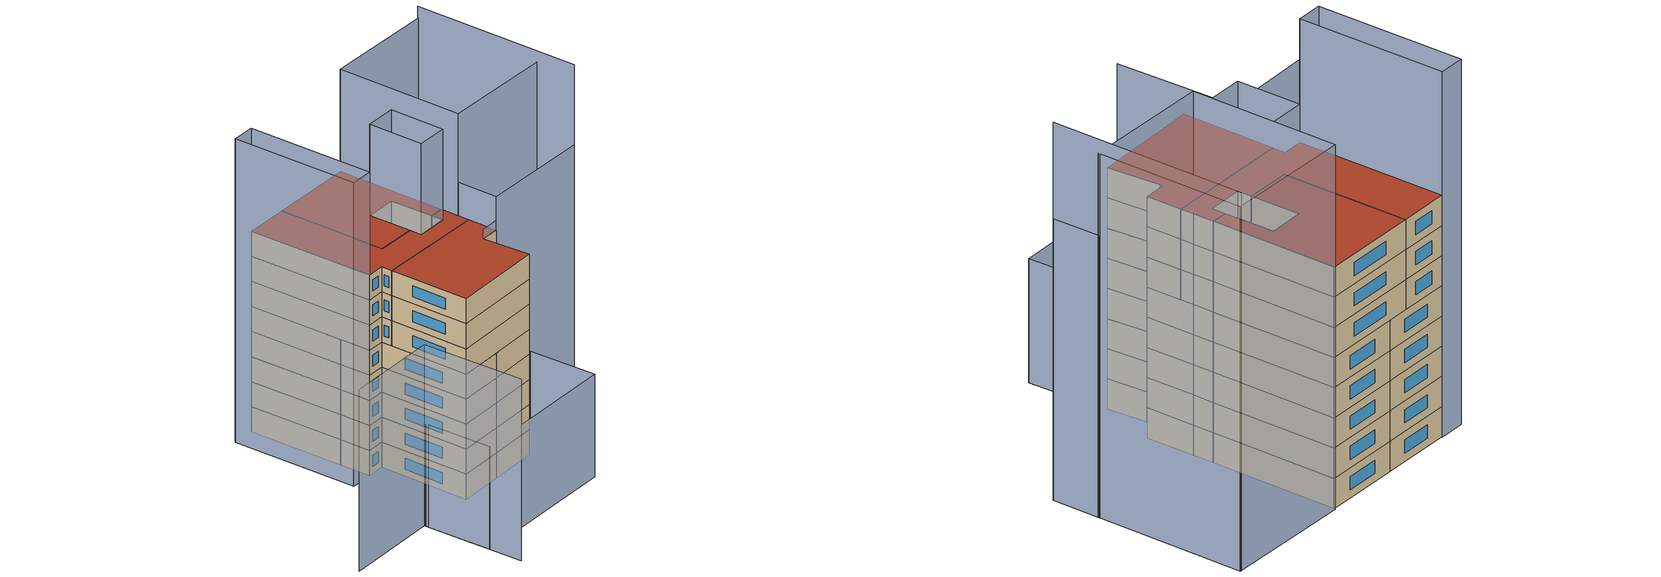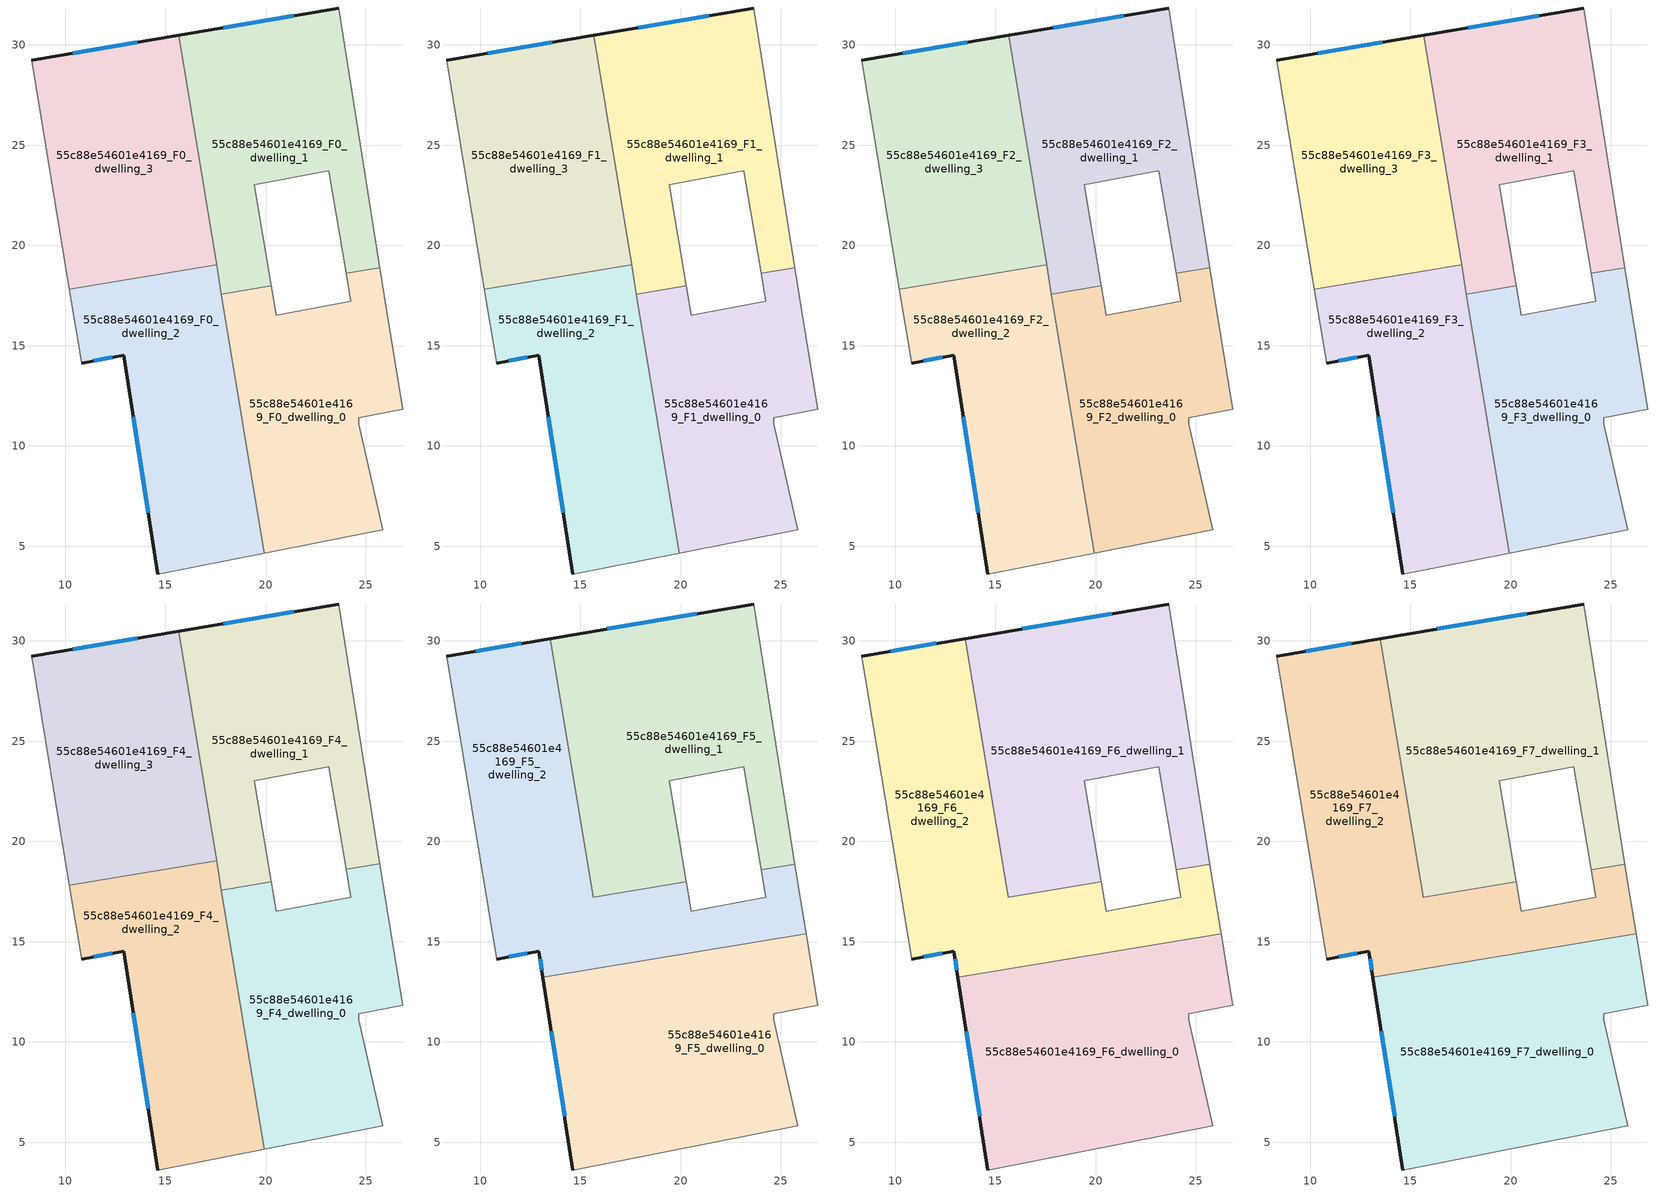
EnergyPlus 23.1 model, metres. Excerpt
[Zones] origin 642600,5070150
55c88e54601e4169_F0_dwelling_0
 floor ground (EU_floor_Construction): 25.7,18.88 26.04,16.72 26.84,11.82 24.64,11.42 24.64,11.12 25.84,5.82 19.93,4.66 17.79,17.57 20.29,17.99 20.54,16.53 24.24,17.22 24.01,18.6 z0
 wall adiabatic (EU_wall_Construction): 19.93,4.66 25.84,5.82 24.64,11.12 24.64,11.42 26.84,11.82 26.04,16.72 25.7,18.88 / 24.01,18.6 24.24,17.22 20.54,16.53 20.29,17.99 z0:3
 wall to 55c88e54601e4169_F0_dwelling_1 (EU_wall_Construction): 20.29,17.99 17.79,17.57 / 25.7,18.88 24.01,18.6 z0:3
 wall to 55c88e54601e4169_F0_dwelling_2 (EU_wall_Construction): 17.79,17.57 19.93,4.66 z0:3
55c88e54601e4169_F0_dwelling_1
 floor ground (EU_floor_Construction): 23.65,31.83 25.7,18.88 24.01,18.6 23.14,23.73 19.44,23.03 20.29,17.99 17.79,17.57 15.66,30.48 z0
 wall outside (EU_wall_Construction): 23.65,31.83 15.66,30.48 z0:3
 wall adiabatic (EU_wall_Construction): 25.7,18.88 23.65,31.83 / 20.29,17.99 19.44,23.03 23.14,23.73 24.01,18.6 z0:3
 wall to 55c88e54601e4169_F0_dwelling_3 (EU_wall_Construction): 15.66,30.48 17.55,19.04 z0:3
 wall to 55c88e54601e4169_F0_dwelling_2 (EU_wall_Construction): 17.55,19.04 17.79,17.57 z0:3
 window (EU_Window_Construction): 21.41,31.46 17.9,30.86 z0.84:2.16
55c88e54601e4169_F0_dwelling_2
 floor ground (EU_floor_Construction): 17.55,19.04 19.93,4.66 14.63,3.62 12.93,14.53 10.83,14.13 10.22,17.83 z0
 wall outside (EU_wall_Construction): 10.83,14.13 12.93,14.53 14.63,3.62 z0:3
 wall adiabatic (EU_wall_Construction): 10.22,17.83 10.83,14.13 / 14.63,3.62 19.93,4.66 z0:3
 wall to 55c88e54601e4169_F0_dwelling_3 (EU_wall_Construction): 17.55,19.04 10.22,17.83 z0:3
 window (EU_Window_Construction): 13.41,11.47 14.16,6.67 / 11.42,14.24 12.34,14.41 z0.84:2.16
55c88e54601e4169_F0_dwelling_3
 floor ground (EU_floor_Construction): 15.66,30.48 17.55,19.04 10.22,17.83 8.33,29.24 z0
 wall outside (EU_wall_Construction): 15.66,30.48 8.33,29.24 z0:3
 wall adiabatic (EU_wall_Construction): 8.33,29.24 10.22,17.83 z0:3
 window (EU_Window_Construction): 13.61,30.13 10.39,29.59 z0.84:2.16
55c88e54601e4169_F1_dwelling_0
 floor to 55c88e54601e4169_F0_dwelling_0 (EU_floor_Construction): 25.7,18.88 26.04,16.72 26.84,11.82 24.64,11.42 24.64,11.12 25.84,5.82 19.93,4.66 17.79,17.57 20.29,17.99 20.54,16.53 24.24,17.22 24.01,18.6 z3
 wall adiabatic (EU_wall_Construction): 19.93,4.66 25.84,5.82 24.64,11.12 24.64,11.42 26.84,11.82 26.04,16.72 25.7,18.88 / 24.01,18.6 24.24,17.22 20.54,16.53 20.29,17.99 z3:6
 wall to 55c88e54601e4169_F1_dwelling_1 (EU_wall_Construction): 20.29,17.99 17.79,17.57 / 25.7,18.88 24.01,18.6 z3:6
 wall to 55c88e54601e4169_F1_dwelling_2 (EU_wall_Construction): 17.79,17.57 19.93,4.66 z3:6
55c88e54601e4169_F1_dwelling_1
 floor to 55c88e54601e4169_F0_dwelling_1 (EU_floor_Construction): 23.65,31.83 25.7,18.88 24.01,18.6 23.14,23.73 19.44,23.03 20.29,17.99 17.79,17.57 15.66,30.48 z3
 wall outside (EU_wall_Construction): 23.65,31.83 15.66,30.48 z3:6
 wall adiabatic (EU_wall_Construction): 25.7,18.88 23.65,31.83 / 20.29,17.99 19.44,23.03 23.14,23.73 24.01,18.6 z3:6
 wall to 55c88e54601e4169_F1_dwelling_3 (EU_wall_Construction): 15.66,30.48 17.55,19.04 z3:6
 wall to 55c88e54601e4169_F1_dwelling_2 (EU_wall_Construction): 17.55,19.04 17.79,17.57 z3:6
 window (EU_Window_Construction): 21.41,31.46 17.9,30.86 z3.84:5.16
55c88e54601e4169_F1_dwelling_2
 floor to 55c88e54601e4169_F0_dwelling_2 (EU_floor_Construction): 17.55,19.04 19.93,4.66 14.63,3.62 12.93,14.53 10.83,14.13 10.22,17.83 z3
 wall outside (EU_wall_Construction): 10.83,14.13 12.93,14.53 14.63,3.62 z3:6
 wall adiabatic (EU_wall_Construction): 10.22,17.83 10.83,14.13 / 14.63,3.62 19.93,4.66 z3:6
 wall to 55c88e54601e4169_F1_dwelling_3 (EU_wall_Construction): 17.55,19.04 10.22,17.83 z3:6
 window (EU_Window_Construction): 13.41,11.47 14.16,6.67 / 11.42,14.24 12.34,14.41 z3.84:5.16
55c88e54601e4169_F1_dwelling_3
 floor to 55c88e54601e4169_F0_dwelling_3 (EU_floor_Construction): 15.66,30.48 17.55,19.04 10.22,17.83 8.33,29.24 z3
 wall outside (EU_wall_Construction): 15.66,30.48 8.33,29.24 z3:6
 wall adiabatic (EU_wall_Construction): 8.33,29.24 10.22,17.83 z3:6
 window (EU_Window_Construction): 13.61,30.13 10.39,29.59 z3.84:5.16
55c88e54601e4169_F2_dwelling_0
 floor to 55c88e54601e4169_F1_dwelling_0 (EU_floor_Construction): 25.7,18.88 26.04,16.72 26.84,11.82 24.64,11.42 24.64,11.12 25.84,5.82 19.93,4.66 17.79,17.57 20.29,17.99 20.54,16.53 24.24,17.22 24.01,18.6 z6
 wall adiabatic (EU_wall_Construction): 19.93,4.66 25.84,5.82 24.64,11.12 24.64,11.42 26.84,11.82 26.04,16.72 25.7,18.88 / 24.01,18.6 24.24,17.22 20.54,16.53 20.29,17.99 z6:9
 wall to 55c88e54601e4169_F2_dwelling_1 (EU_wall_Construction): 20.29,17.99 17.79,17.57 / 25.7,18.88 24.01,18.6 z6:9
 wall to 55c88e54601e4169_F2_dwelling_2 (EU_wall_Construction): 17.79,17.57 19.93,4.66 z6:9
55c88e54601e4169_F2_dwelling_1
 floor to 55c88e54601e4169_F1_dwelling_1 (EU_floor_Construction): 23.65,31.83 25.7,18.88 24.01,18.6 23.14,23.73 19.44,23.03 20.29,17.99 17.79,17.57 15.66,30.48 z6
 wall outside (EU_wall_Construction): 23.65,31.83 15.66,30.48 z6:9
 wall adiabatic (EU_wall_Construction): 25.7,18.88 23.65,31.83 / 20.29,17.99 19.44,23.03 23.14,23.73 24.01,18.6 z6:9
 wall to 55c88e54601e4169_F2_dwelling_3 (EU_wall_Construction): 15.66,30.48 17.55,19.04 z6:9
 wall to 55c88e54601e4169_F2_dwelling_2 (EU_wall_Construction): 17.55,19.04 17.79,17.57 z6:9
 window (EU_Window_Construction): 21.41,31.46 17.9,30.86 z6.84:8.16
55c88e54601e4169_F2_dwelling_2
 floor to 55c88e54601e4169_F1_dwelling_2 (EU_floor_Construction): 17.55,19.04 19.93,4.66 14.63,3.62 12.93,14.53 10.83,14.13 10.22,17.83 z6
 wall outside (EU_wall_Construction): 10.83,14.13 12.93,14.53 14.63,3.62 z6:9
 wall adiabatic (EU_wall_Construction): 10.22,17.83 10.83,14.13 / 14.63,3.62 19.93,4.66 z6:9
 wall to 55c88e54601e4169_F2_dwelling_3 (EU_wall_Construction): 17.55,19.04 10.22,17.83 z6:9
 window (EU_Window_Construction): 13.41,11.47 14.16,6.67 / 11.42,14.24 12.34,14.41 z6.84:8.16
55c88e54601e4169_F2_dwelling_3
 floor to 55c88e54601e4169_F1_dwelling_3 (EU_floor_Construction): 15.66,30.48 17.55,19.04 10.22,17.83 8.33,29.24 z6
 wall outside (EU_wall_Construction): 15.66,30.48 8.33,29.24 z6:9
 wall adiabatic (EU_wall_Construction): 8.33,29.24 10.22,17.83 z6:9
 window (EU_Window_Construction): 13.61,30.13 10.39,29.59 z6.84:8.16
55c88e54601e4169_F3_dwelling_0
 floor to 55c88e54601e4169_F2_dwelling_0 (EU_floor_Construction): 25.7,18.88 26.04,16.72 26.84,11.82 24.64,11.42 24.64,11.12 25.84,5.82 19.93,4.66 17.79,17.57 20.29,17.99 20.54,16.53 24.24,17.22 24.01,18.6 z9
 wall adiabatic (EU_wall_Construction): 19.93,4.66 25.84,5.82 24.64,11.12 24.64,11.42 26.84,11.82 26.04,16.72 25.7,18.88 / 24.01,18.6 24.24,17.22 20.54,16.53 20.29,17.99 z9:12
 wall to 55c88e54601e4169_F3_dwelling_1 (EU_wall_Construction): 20.29,17.99 17.79,17.57 / 25.7,18.88 24.01,18.6 z9:12
 wall to 55c88e54601e4169_F3_dwelling_2 (EU_wall_Construction): 17.79,17.57 19.93,4.66 z9:12
55c88e54601e4169_F3_dwelling_1
 floor to 55c88e54601e4169_F2_dwelling_1 (EU_floor_Construction): 23.65,31.83 25.7,18.88 24.01,18.6 23.14,23.73 19.44,23.03 20.29,17.99 17.79,17.57 15.66,30.48 z9
 wall outside (EU_wall_Construction): 23.65,31.83 15.66,30.48 z9:12
 wall adiabatic (EU_wall_Construction): 25.7,18.88 23.65,31.83 / 20.29,17.99 19.44,23.03 23.14,23.73 24.01,18.6 z9:12
 wall to 55c88e54601e4169_F3_dwelling_3 (EU_wall_Construction): 15.66,30.48 17.55,19.04 z9:12
 wall to 55c88e54601e4169_F3_dwelling_2 (EU_wall_Construction): 17.55,19.04 17.79,17.57 z9:12
 window (EU_Window_Construction): 21.41,31.46 17.9,30.86 z9.84:11.16
55c88e54601e4169_F3_dwelling_2
 floor to 55c88e54601e4169_F2_dwelling_2 (EU_floor_Construction): 17.55,19.04 19.93,4.66 14.63,3.62 12.93,14.53 10.83,14.13 10.22,17.83 z9
 wall outside (EU_wall_Construction): 10.83,14.13 12.93,14.53 14.63,3.62 z9:12
 wall adiabatic (EU_wall_Construction): 10.22,17.83 10.83,14.13 / 14.63,3.62 19.93,4.66 z9:12
 wall to 55c88e54601e4169_F3_dwelling_3 (EU_wall_Construction): 17.55,19.04 10.22,17.83 z9:12
 window (EU_Window_Construction): 13.41,11.47 14.16,6.67 / 11.42,14.24 12.34,14.41 z9.84:11.16
55c88e54601e4169_F3_dwelling_3
 floor to 55c88e54601e4169_F2_dwelling_3 (EU_floor_Construction): 15.66,30.48 17.55,19.04 10.22,17.83 8.33,29.24 z9
 wall outside (EU_wall_Construction): 15.66,30.48 8.33,29.24 z9:12
 wall adiabatic (EU_wall_Construction): 8.33,29.24 10.22,17.83 z9:12
 window (EU_Window_Construction): 13.61,30.13 10.39,29.59 z9.84:11.16
55c88e54601e4169_F4_dwelling_0
 floor to 55c88e54601e4169_F3_dwelling_0 (EU_floor_Construction): 25.7,18.88 26.04,16.72 26.84,11.82 24.64,11.42 24.64,11.12 25.84,5.82 19.93,4.66 17.79,17.57 20.29,17.99 20.54,16.53 24.24,17.22 24.01,18.6 z12
 wall adiabatic (EU_wall_Construction): 19.93,4.66 25.84,5.82 24.64,11.12 24.64,11.42 26.84,11.82 26.04,16.72 25.7,18.88 / 24.01,18.6 24.24,17.22 20.54,16.53 20.29,17.99 z12:15
 wall to 55c88e54601e4169_F4_dwelling_1 (EU_wall_Construction): 20.29,17.99 17.79,17.57 / 25.7,18.88 24.01,18.6 z12:15
 wall to 55c88e54601e4169_F4_dwelling_2 (EU_wall_Construction): 17.79,17.57 19.93,4.66 z12:15
55c88e54601e4169_F4_dwelling_1
 floor to 55c88e54601e4169_F3_dwelling_1 (EU_floor_Construction): 23.65,31.83 25.7,18.88 24.01,18.6 23.14,23.73 19.44,23.03 20.29,17.99 17.79,17.57 15.66,30.48 z12
 wall outside (EU_wall_Construction): 23.65,31.83 15.66,30.48 z12:15
 wall adiabatic (EU_wall_Construction): 25.7,18.88 23.65,31.83 / 20.29,17.99 19.44,23.03 23.14,23.73 24.01,18.6 z12:15
 wall to 55c88e54601e4169_F4_dwelling_3 (EU_wall_Construction): 15.66,30.48 17.55,19.04 z12:15
 wall to 55c88e54601e4169_F4_dwelling_2 (EU_wall_Construction): 17.55,19.04 17.79,17.57 z12:15
 window (EU_Window_Construction): 21.41,31.46 17.9,30.86 z12.84:14.16
55c88e54601e4169_F4_dwelling_2
 floor to 55c88e54601e4169_F3_dwelling_2 (EU_floor_Construction): 17.55,19.04 19.93,4.66 14.63,3.62 12.93,14.53 10.83,14.13 10.22,17.83 z12
 wall outside (EU_wall_Construction): 10.83,14.13 12.93,14.53 14.63,3.62 z12:15
 wall adiabatic (EU_wall_Construction): 10.22,17.83 10.83,14.13 / 14.63,3.62 19.93,4.66 z12:15
 wall to 55c88e54601e4169_F4_dwelling_3 (EU_wall_Construction): 17.55,19.04 10.22,17.83 z12:15
 window (EU_Window_Construction): 13.41,11.47 14.16,6.67 / 11.42,14.24 12.34,14.41 z12.84:14.16
55c88e54601e4169_F4_dwelling_3
 floor to 55c88e54601e4169_F3_dwelling_3 (EU_floor_Construction): 15.66,30.48 17.55,19.04 10.22,17.83 8.33,29.24 z12
 wall outside (EU_wall_Construction): 15.66,30.48 8.33,29.24 z12:15
 wall adiabatic (EU_wall_Construction): 8.33,29.24 10.22,17.83 z12:15
 window (EU_Window_Construction): 13.61,30.13 10.39,29.59 z12.84:14.16
55c88e54601e4169_F5_dwelling_0
 floor to 55c88e54601e4169_F4_dwelling_0 (EU_floor_Construction): 26.26,15.39 26.84,11.82 24.64,11.42 24.64,11.12 25.84,5.82 19.93,4.66 18.37,14.09 z15
 floor to 55c88e54601e4169_F4_dwelling_2 (EU_floor_Construction): 18.37,14.09 19.93,4.66 14.63,3.62 13.14,13.22 z15
 wall outside (EU_wall_Construction): 13.14,13.22 14.63,3.62 z15:18
 wall adiabatic (EU_wall_Construction): 14.63,3.62 25.84,5.82 24.64,11.12 24.64,11.42 26.84,11.82 26.26,15.39 z15:18
 wall to 55c88e54601e4169_F5_dwelling_2 (EU_wall_Construction): 26.26,15.39 13.14,13.22 z15:18
 window (EU_Window_Construction): 13.55,10.53 14.21,6.31 z15.84:17.16
55c88e54601e4169_F5_dwelling_1
 floor to 55c88e54601e4169_F4_dwelling_1 (EU_floor_Construction): 23.65,31.83 25.7,18.88 24.01,18.6 23.14,23.73 19.44,23.03 20.29,17.99 20.28,17.98 17.55,19.04 15.66,30.48 z15; 20.28,17.98 17.79,17.57 17.55,19.04 z15
 floor to 55c88e54601e4169_F4_dwelling_3 (EU_floor_Construction): 15.66,30.48 17.55,19.04 15.39,18.68 13.5,30.11 z15
 floor to 55c88e54601e4169_F4_dwelling_2 (EU_floor_Construction): 17.55,19.04 15.63,17.21 15.39,18.68 z15; 17.55,19.04 17.8,17.57 15.63,17.21 z15
 wall outside (EU_wall_Construction): 23.65,31.83 13.5,30.11 z15:18
 wall adiabatic (EU_wall_Construction): 25.7,18.87 23.65,31.83 / 20.29,17.98 19.44,23.03 23.14,23.73 24.01,18.59 z15:18
 wall to 55c88e54601e4169_F5_dwelling_2 (EU_wall_Construction): 13.5,30.11 15.63,17.21 20.29,17.98 / 24.01,18.59 25.7,18.87 z15:18
 window (EU_Window_Construction): 20.8,31.35 16.34,30.6 z15.84:17.16
55c88e54601e4169_F5_dwelling_2
 floor to 55c88e54601e4169_F4_dwelling_0 (EU_floor_Construction): 25.7,18.87 26.04,16.72 26.26,15.39 18.37,14.09 17.8,17.57 20.29,17.98 20.54,16.53 24.24,17.22 24.01,18.59 z15
 floor to 55c88e54601e4169_F4_dwelling_2 (EU_floor_Construction): 17.8,17.57 18.37,14.09 13.14,13.22 12.93,14.53 10.83,14.13 10.22,17.83 15.39,18.68 15.63,17.21 z15
 floor to 55c88e54601e4169_F4_dwelling_3 (EU_floor_Construction): 13.5,30.11 15.39,18.68 10.22,17.83 8.33,29.24 z15
 wall outside (EU_wall_Construction): 13.5,30.11 8.33,29.24 / 10.83,14.13 12.93,14.53 13.14,13.22 z15:18
 wall adiabatic (EU_wall_Construction): 24.01,18.59 24.24,17.22 20.54,16.53 20.29,17.98 / 26.26,15.39 26.04,16.72 25.7,18.87 / 8.33,29.24 10.83,14.13 z15:18
 window (EU_Window_Construction): 12.05,29.87 9.78,29.48 / 12.99,14.16 13.08,13.59 / 11.42,14.24 12.34,14.41 z15.84:17.16
55c88e54601e4169_F6_dwelling_0
 floor to 55c88e54601e4169_F5_dwelling_0 (EU_floor_Construction): 26.26,15.39 26.84,11.82 24.64,11.42 24.64,11.12 25.84,5.82 14.63,3.62 13.14,13.22 z18
 wall outside (EU_wall_Construction): 13.14,13.22 14.63,3.62 z18:21
 wall adiabatic (EU_wall_Construction): 14.63,3.62 25.84,5.82 24.64,11.12 24.64,11.42 26.84,11.82 26.26,15.39 z18:21
 wall to 55c88e54601e4169_F6_dwelling_2 (EU_wall_Construction): 26.26,15.39 13.14,13.22 z18:21
 window (EU_Window_Construction): 13.55,10.53 14.21,6.31 z18.84:20.16
55c88e54601e4169_F6_dwelling_1
 floor to 55c88e54601e4169_F5_dwelling_1 (EU_floor_Construction): 23.65,31.83 25.7,18.87 24.01,18.59 23.14,23.73 19.44,23.03 20.29,17.98 15.63,17.21 13.5,30.11 z18
 wall outside (EU_wall_Construction): 23.65,31.83 13.5,30.11 z18:21
 wall adiabatic (EU_wall_Construction): 25.7,18.87 23.65,31.83 / 20.29,17.98 19.44,23.03 23.14,23.73 24.01,18.59 z18:21
 wall to 55c88e54601e4169_F6_dwelling_2 (EU_wall_Construction): 13.5,30.11 15.63,17.21 20.29,17.98 / 24.01,18.59 25.7,18.87 z18:21
 window (EU_Window_Construction): 20.8,31.35 16.34,30.6 z18.84:20.16
55c88e54601e4169_F6_dwelling_2
 floor to 55c88e54601e4169_F5_dwelling_2 (EU_floor_Construction): 25.7,18.87 26.04,16.72 26.26,15.39 13.14,13.22 12.93,14.53 10.83,14.13 8.33,29.24 13.5,30.11 15.63,17.21 20.29,17.98 20.54,16.53 24.24,17.22 24.01,18.59 z18
 wall outside (EU_wall_Construction): 13.5,30.11 8.33,29.24 / 10.83,14.13 12.93,14.53 13.14,13.22 z18:21
 wall adiabatic (EU_wall_Construction): 24.01,18.59 24.24,17.22 20.54,16.53 20.29,17.98 / 26.26,15.39 26.04,16.72 25.7,18.87 / 8.33,29.24 10.83,14.13 z18:21
 window (EU_Window_Construction): 12.05,29.87 9.78,29.48 / 12.99,14.16 13.08,13.59 / 11.42,14.24 12.34,14.41 z18.84:20.16
55c88e54601e4169_F7_dwelling_0
 floor to 55c88e54601e4169_F6_dwelling_0 (EU_floor_Construction): 26.26,15.39 26.84,11.82 24.64,11.42 24.64,11.12 25.84,5.82 14.63,3.62 13.14,13.22 z21
 wall outside (EU_wall_Construction): 13.14,13.22 14.63,3.62 z21:24
 wall adiabatic (EU_wall_Construction): 14.63,3.62 25.84,5.82 24.64,11.12 24.64,11.42 26.84,11.82 26.26,15.39 z21:24
 wall to 55c88e54601e4169_F7_dwelling_2 (EU_wall_Construction): 26.26,15.39 13.14,13.22 z21:24
 window (EU_Window_Construction): 13.55,10.53 14.21,6.31 z21.84:23.16
 roof outside (EU_roof_Construction): 25.84,5.82 24.64,11.12 24.64,11.42 26.84,11.82 26.26,15.39 13.14,13.22 14.63,3.62 z24
55c88e54601e4169_F7_dwelling_1
 floor to 55c88e54601e4169_F6_dwelling_1 (EU_floor_Construction): 23.65,31.83 25.7,18.87 24.01,18.59 23.14,23.73 19.44,23.03 20.29,17.98 15.63,17.21 13.5,30.11 z21
 wall outside (EU_wall_Construction): 23.65,31.83 13.5,30.11 z21:24
 wall adiabatic (EU_wall_Construction): 25.7,18.87 23.65,31.83 / 20.29,17.98 19.44,23.03 23.14,23.73 24.01,18.59 z21:24
 wall to 55c88e54601e4169_F7_dwelling_2 (EU_wall_Construction): 13.5,30.11 15.63,17.21 20.29,17.98 / 24.01,18.59 25.7,18.87 z21:24
 window (EU_Window_Construction): 20.8,31.35 16.34,30.6 z21.84:23.16
 roof outside (EU_roof_Construction): 25.7,18.87 23.65,31.83 13.5,30.11 15.63,17.21 20.29,17.98 19.44,23.03 23.14,23.73 24.01,18.59 z24
55c88e54601e4169_F7_dwelling_2
 floor to 55c88e54601e4169_F6_dwelling_2 (EU_floor_Construction): 25.7,18.87 26.04,16.72 26.26,15.39 13.14,13.22 12.93,14.53 10.83,14.13 8.33,29.24 13.5,30.11 15.63,17.21 20.29,17.98 20.54,16.53 24.24,17.22 24.01,18.59 z21
 wall outside (EU_wall_Construction): 13.5,30.11 8.33,29.24 / 10.83,14.13 12.93,14.53 13.14,13.22 z21:24
 wall adiabatic (EU_wall_Construction): 24.01,18.59 24.24,17.22 20.54,16.53 20.29,17.98 / 26.26,15.39 26.04,16.72 25.7,18.87 / 8.33,29.24 10.83,14.13 z21:24
 window (EU_Window_Construction): 12.05,29.87 9.78,29.48 / 12.99,14.16 13.08,13.59 / 11.42,14.24 12.34,14.41 z21.84:23.16
 roof outside (EU_roof_Construction): 26.26,15.39 26.04,16.72 25.7,18.87 24.01,18.59 24.24,17.22 20.54,16.53 20.29,17.98 15.63,17.21 13.5,30.11 8.33,29.24 10.83,14.13 12.93,14.53 13.14,13.22 z24
shading: 24.58,11.41 36.1,13.87 z0:25.1; 27.54,-2.19 9.21,-5.59 / 9.21,-5.59 7.71,2.48 / 7.71,2.48 26.04,5.88 / 26.04,5.88 27.54,-2.19 z0:12.3; -3.68,0.52 7.68,2.65 / 7.68,2.65 9.96,-9.52 z0:21.7; 8.33,29.28 10.83,14.13 / 10.83,14.13 8.14,13.68 / 8.14,13.68 5.63,28.84 / 5.63,28.84 8.33,29.28 z0:36.3; 40.16,14.02 26.84,11.82 / 26.84,11.82 26.03,16.72 / 26.03,16.72 39.35,18.92 / 39.35,18.92 40.16,14.02 z0:28; 23.14,23.73 24.25,17.15 / 24.25,17.15 20.54,16.53 / 20.54,16.53 19.43,23.1 / 19.43,23.1 23.14,23.73 z0:34.9; 36.96,34.03 39.37,18.84 / 39.37,18.84 26.04,16.72 / 26.04,16.72 23.63,31.92 / 23.63,31.92 36.96,34.03 z0:36.2; 40.15,14.02 36.88,34.08 z0:37.6
[Building]
EU S2 Campaign: North Axis=0; Terrain=City; Solar Distribution=FullExterior
[Site:Location]
Lyon-Bron: Latitude=45.75; Longitude=5; Time Zone=1; Elevation=198
[SizingPeriod:WeatherFileDays]
AnnualSizingPeriod: Begin Month=1; Begin Day of Month=1; End Month=12; End Day of Month=31; Day of Week for Start Day=Monday; Use Weather File Daylight Saving Period=No; Use Weather File Rain and Snow Indicators=No
[MATERIAL]
EU_InternalMass_Material: Roughness=MediumRough; Thickness=0.1; Conductivity=1; Density=1800; Specific Heat=900; Thermal Absorptance=0.9; Solar Absorptance=0.7; Visible Absorptance=0.7
[MATERIAL:NOMASS] Roughness=MediumRough; Thermal Absorptance=0.9; Solar Absorptance=0.7; Visible Absorptance=0.7
Name | Thermal Resistance
EU_wall_NoMass | 0.776494
EU_roof_NoMass | 0.486893
EU_floor_NoMass | 0.421597
[WINDOWMATERIAL:SIMPLEGLAZINGSYSTEM]
EU_Window_SimpleGlazing: UFactor=4.24961; Solar Heat Gain Coefficient=0.83; Visible Transmittance=0.83
[CONSTRUCTION]
EU_wall_Construction: EU_wall_NoMass
EU_roof_Construction: EU_roof_NoMass
EU_floor_Construction: EU_floor_NoMass
EU_InternalMass_Construction: EU_InternalMass_Material
EU_Window_Construction: EU_Window_SimpleGlazing
[ZONE] Type=1; Multiplier=1; Ceiling Height=autocalculate; Floor Area=autocalculate; Part of Total Floor Area=Yes
Name | Volume
55c88e54601e4169_F0_dwelling_0 | 258.242
55c88e54601e4169_F1_dwelling_0; 55c88e54601e4169_F2_dwelling_0; 55c88e54601e4169_F3_dwelling_0; 55c88e54601e4169_F4_dwelling_0 | 258.243
55c88e54601e4169_F5_dwelling_0 | 344.312
55c88e54601e4169_F6_dwelling_0; 55c88e54601e4169_F7_dwelling_0 | 344.323
55c88e54601e4169_F0_dwelling_1 | 258.249
55c88e54601e4169_F1_dwelling_1; 55c88e54601e4169_F2_dwelling_1; 55c88e54601e4169_F3_dwelling_1; 55c88e54601e4169_F4_dwelling_1; 55c88e54601e4169_F0_dwelling_3; 55c88e54601e4169_F1_dwelling_3; 55c88e54601e4169_F2_dwelling_3; 55c88e54601e4169_F3_dwelling_3; 55c88e54601e4169_F4_dwelling_3 | 258.25
55c88e54601e4169_F5_dwelling_1 | 344.276
55c88e54601e4169_F6_dwelling_1; 55c88e54601e4169_F7_dwelling_1 | 344.336
55c88e54601e4169_F0_dwelling_2; 55c88e54601e4169_F1_dwelling_2; 55c88e54601e4169_F2_dwelling_2; 55c88e54601e4169_F3_dwelling_2; 55c88e54601e4169_F4_dwelling_2 | 258.265
55c88e54601e4169_F5_dwelling_2 | 344.33
55c88e54601e4169_F6_dwelling_2; 55c88e54601e4169_F7_dwelling_2 | 344.335
[INTERNALMASS] Construction=EU_InternalMass_Construction
Name | Zone or ZoneList | Surface Area
55c88e54601e4169_F0_dwelling_0_EU_InternalMass | 55c88e54601e4169_F0_dwelling_0 | 86.0815
55c88e54601e4169_F0_dwelling_1_EU_InternalMass | 55c88e54601e4169_F0_dwelling_1 | 86.0814
55c88e54601e4169_F0_dwelling_2_EU_InternalMass | 55c88e54601e4169_F0_dwelling_2 | 86.0873
55c88e54601e4169_F0_dwelling_3_EU_InternalMass | 55c88e54601e4169_F0_dwelling_3 | 86.0845
55c88e54601e4169_F1_dwelling_0_EU_InternalMass | 55c88e54601e4169_F1_dwelling_0 | 86.0815
55c88e54601e4169_F1_dwelling_1_EU_InternalMass | 55c88e54601e4169_F1_dwelling_1 | 86.0814
55c88e54601e4169_F1_dwelling_2_EU_InternalMass | 55c88e54601e4169_F1_dwelling_2 | 86.0873
55c88e54601e4169_F1_dwelling_3_EU_InternalMass | 55c88e54601e4169_F1_dwelling_3 | 86.0845
55c88e54601e4169_F2_dwelling_0_EU_InternalMass | 55c88e54601e4169_F2_dwelling_0 | 86.0815
55c88e54601e4169_F2_dwelling_1_EU_InternalMass | 55c88e54601e4169_F2_dwelling_1 | 86.0814
55c88e54601e4169_F2_dwelling_2_EU_InternalMass | 55c88e54601e4169_F2_dwelling_2 | 86.0873
55c88e54601e4169_F2_dwelling_3_EU_InternalMass | 55c88e54601e4169_F2_dwelling_3 | 86.0845
55c88e54601e4169_F3_dwelling_0_EU_InternalMass | 55c88e54601e4169_F3_dwelling_0 | 86.0815
55c88e54601e4169_F3_dwelling_1_EU_InternalMass | 55c88e54601e4169_F3_dwelling_1 | 86.0814
55c88e54601e4169_F3_dwelling_2_EU_InternalMass | 55c88e54601e4169_F3_dwelling_2 | 86.0873
55c88e54601e4169_F3_dwelling_3_EU_InternalMass | 55c88e54601e4169_F3_dwelling_3 | 86.0845
55c88e54601e4169_F4_dwelling_0_EU_InternalMass | 55c88e54601e4169_F4_dwelling_0 | 86.0815
55c88e54601e4169_F4_dwelling_1_EU_InternalMass | 55c88e54601e4169_F4_dwelling_1 | 86.0814
55c88e54601e4169_F4_dwelling_2_EU_InternalMass | 55c88e54601e4169_F4_dwelling_2 | 86.0873
55c88e54601e4169_F4_dwelling_3_EU_InternalMass | 55c88e54601e4169_F4_dwelling_3 | 86.0845
55c88e54601e4169_F5_dwelling_0_EU_InternalMass | 55c88e54601e4169_F5_dwelling_0 | 114.774
55c88e54601e4169_F5_dwelling_1_EU_InternalMass | 55c88e54601e4169_F5_dwelling_1 | 114.779
55c88e54601e4169_F5_dwelling_2_EU_InternalMass | 55c88e54601e4169_F5_dwelling_2 | 114.779
55c88e54601e4169_F6_dwelling_0_EU_InternalMass | 55c88e54601e4169_F6_dwelling_0 | 114.774
55c88e54601e4169_F6_dwelling_1_EU_InternalMass | 55c88e54601e4169_F6_dwelling_1 | 114.779
55c88e54601e4169_F6_dwelling_2_EU_InternalMass | 55c88e54601e4169_F6_dwelling_2 | 114.779
55c88e54601e4169_F7_dwelling_0_EU_InternalMass | 55c88e54601e4169_F7_dwelling_0 | 114.774
55c88e54601e4169_F7_dwelling_1_EU_InternalMass | 55c88e54601e4169_F7_dwelling_1 | 114.779
55c88e54601e4169_F7_dwelling_2_EU_InternalMass | 55c88e54601e4169_F7_dwelling_2 | 114.779
[OTHEREQUIPMENT] Fuel Type=Electricity; Design Level Calculation Method=Watts/Area; Power per Zone Floor Area=1; Fraction Latent=0; Fraction Radiant=0; Fraction Lost=0; Carbon Dioxide Generation Rate=0; EndUse Subcategory=EU_Step8_InternalGains
Name | Zone or ZoneList or Space or SpaceList | Schedule
EU_Step8_InternalGain_55c88e54601e4169_F0_dwelling_0_f000 | 55c88e54601e4169_F0_dwelling_0 | EU_Step8_GainSchedule_55c88e54601e4169_F0_dwelling_0_f000
EU_Step8_InternalGain_55c88e54601e4169_F0_dwelling_1_f000 | 55c88e54601e4169_F0_dwelling_1 | EU_Step8_GainSchedule_55c88e54601e4169_F0_dwelling_1_f000
EU_Step8_InternalGain_55c88e54601e4169_F0_dwelling_2_f000 | 55c88e54601e4169_F0_dwelling_2 | EU_Step8_GainSchedule_55c88e54601e4169_F0_dwelling_2_f000
EU_Step8_InternalGain_55c88e54601e4169_F0_dwelling_3_f000 | 55c88e54601e4169_F0_dwelling_3 | EU_Step8_GainSchedule_55c88e54601e4169_F0_dwelling_3_f000
EU_Step8_InternalGain_55c88e54601e4169_F1_dwelling_0_f000 | 55c88e54601e4169_F1_dwelling_0 | EU_Step8_GainSchedule_55c88e54601e4169_F1_dwelling_0_f000
EU_Step8_InternalGain_55c88e54601e4169_F1_dwelling_1_f000 | 55c88e54601e4169_F1_dwelling_1 | EU_Step8_GainSchedule_55c88e54601e4169_F1_dwelling_1_f000
EU_Step8_InternalGain_55c88e54601e4169_F1_dwelling_2_f000 | 55c88e54601e4169_F1_dwelling_2 | EU_Step8_GainSchedule_55c88e54601e4169_F1_dwelling_2_f000
EU_Step8_InternalGain_55c88e54601e4169_F1_dwelling_3_f000 | 55c88e54601e4169_F1_dwelling_3 | EU_Step8_GainSchedule_55c88e54601e4169_F1_dwelling_3_f000
EU_Step8_InternalGain_55c88e54601e4169_F2_dwelling_0_f000 | 55c88e54601e4169_F2_dwelling_0 | EU_Step8_GainSchedule_55c88e54601e4169_F2_dwelling_0_f000
EU_Step8_InternalGain_55c88e54601e4169_F2_dwelling_1_f000 | 55c88e54601e4169_F2_dwelling_1 | EU_Step8_GainSchedule_55c88e54601e4169_F2_dwelling_1_f000
EU_Step8_InternalGain_55c88e54601e4169_F2_dwelling_2_f000 | 55c88e54601e4169_F2_dwelling_2 | EU_Step8_GainSchedule_55c88e54601e4169_F2_dwelling_2_f000
EU_Step8_InternalGain_55c88e54601e4169_F2_dwelling_3_f000 | 55c88e54601e4169_F2_dwelling_3 | EU_Step8_GainSchedule_55c88e54601e4169_F2_dwelling_3_f000
EU_Step8_InternalGain_55c88e54601e4169_F3_dwelling_0_f000 | 55c88e54601e4169_F3_dwelling_0 | EU_Step8_GainSchedule_55c88e54601e4169_F3_dwelling_0_f000
EU_Step8_InternalGain_55c88e54601e4169_F3_dwelling_1_f000 | 55c88e54601e4169_F3_dwelling_1 | EU_Step8_GainSchedule_55c88e54601e4169_F3_dwelling_1_f000
EU_Step8_InternalGain_55c88e54601e4169_F3_dwelling_2_f000 | 55c88e54601e4169_F3_dwelling_2 | EU_Step8_GainSchedule_55c88e54601e4169_F3_dwelling_2_f000
EU_Step8_InternalGain_55c88e54601e4169_F3_dwelling_3_f000 | 55c88e54601e4169_F3_dwelling_3 | EU_Step8_GainSchedule_55c88e54601e4169_F3_dwelling_3_f000
EU_Step8_InternalGain_55c88e54601e4169_F4_dwelling_0_f000 | 55c88e54601e4169_F4_dwelling_0 | EU_Step8_GainSchedule_55c88e54601e4169_F4_dwelling_0_f000
EU_Step8_InternalGain_55c88e54601e4169_F4_dwelling_1_f000 | 55c88e54601e4169_F4_dwelling_1 | EU_Step8_GainSchedule_55c88e54601e4169_F4_dwelling_1_f000
EU_Step8_InternalGain_55c88e54601e4169_F4_dwelling_2_f000 | 55c88e54601e4169_F4_dwelling_2 | EU_Step8_GainSchedule_55c88e54601e4169_F4_dwelling_2_f000
EU_Step8_InternalGain_55c88e54601e4169_F4_dwelling_3_f000 | 55c88e54601e4169_F4_dwelling_3 | EU_Step8_GainSchedule_55c88e54601e4169_F4_dwelling_3_f000
EU_Step8_InternalGain_55c88e54601e4169_F5_dwelling_0_f000 | 55c88e54601e4169_F5_dwelling_0 | EU_Step8_GainSchedule_55c88e54601e4169_F5_dwelling_0_f000
EU_Step8_InternalGain_55c88e54601e4169_F5_dwelling_1_f000 | 55c88e54601e4169_F5_dwelling_1 | EU_Step8_GainSchedule_55c88e54601e4169_F5_dwelling_1_f000
EU_Step8_InternalGain_55c88e54601e4169_F5_dwelling_2_f000 | 55c88e54601e4169_F5_dwelling_2 | EU_Step8_GainSchedule_55c88e54601e4169_F5_dwelling_2_f000
EU_Step8_InternalGain_55c88e54601e4169_F6_dwelling_0_f000 | 55c88e54601e4169_F6_dwelling_0 | EU_Step8_GainSchedule_55c88e54601e4169_F6_dwelling_0_f000
EU_Step8_InternalGain_55c88e54601e4169_F6_dwelling_1_f000 | 55c88e54601e4169_F6_dwelling_1 | EU_Step8_GainSchedule_55c88e54601e4169_F6_dwelling_1_f000
EU_Step8_InternalGain_55c88e54601e4169_F6_dwelling_2_f000 | 55c88e54601e4169_F6_dwelling_2 | EU_Step8_GainSchedule_55c88e54601e4169_F6_dwelling_2_f000
EU_Step8_InternalGain_55c88e54601e4169_F7_dwelling_0_f000 | 55c88e54601e4169_F7_dwelling_0 | EU_Step8_GainSchedule_55c88e54601e4169_F7_dwelling_0_f000
EU_Step8_InternalGain_55c88e54601e4169_F7_dwelling_1_f000 | 55c88e54601e4169_F7_dwelling_1 | EU_Step8_GainSchedule_55c88e54601e4169_F7_dwelling_1_f000
EU_Step8_InternalGain_55c88e54601e4169_F7_dwelling_2_f000 | 55c88e54601e4169_F7_dwelling_2 | EU_Step8_GainSchedule_55c88e54601e4169_F7_dwelling_2_f000
[ZONEVENTILATION:DESIGNFLOWRATE] Schedule=EU_AlwaysOn; Design Flow Rate Calculation Method=AirChanges/Hour; Air Changes per Hour=0.693814; Ventilation Type=Natural; Fan Pressure Rise=0; Fan Total Efficiency=1; Constant Term Coefficient=1; Temperature Term Coefficient=0; Velocity Term Coefficient=0; Velocity Squared Term Coefficient=0; Minimum Indoor Temperature=-100; Maximum Indoor Temperature=100; Delta Temperature=-100; Minimum Outdoor Temperature=-100; Maximum Outdoor Temperature=100; Maximum Wind Speed=40
Name | Zone or ZoneList or Space or SpaceList
EU_ConstantAir_55c88e54601e4169_F0_dwelling_0 | 55c88e54601e4169_F0_dwelling_0
EU_ConstantAir_55c88e54601e4169_F0_dwelling_1 | 55c88e54601e4169_F0_dwelling_1
EU_ConstantAir_55c88e54601e4169_F0_dwelling_2 | 55c88e54601e4169_F0_dwelling_2
EU_ConstantAir_55c88e54601e4169_F0_dwelling_3 | 55c88e54601e4169_F0_dwelling_3
EU_ConstantAir_55c88e54601e4169_F1_dwelling_0 | 55c88e54601e4169_F1_dwelling_0
EU_ConstantAir_55c88e54601e4169_F1_dwelling_1 | 55c88e54601e4169_F1_dwelling_1
EU_ConstantAir_55c88e54601e4169_F1_dwelling_2 | 55c88e54601e4169_F1_dwelling_2
EU_ConstantAir_55c88e54601e4169_F1_dwelling_3 | 55c88e54601e4169_F1_dwelling_3
EU_ConstantAir_55c88e54601e4169_F2_dwelling_0 | 55c88e54601e4169_F2_dwelling_0
EU_ConstantAir_55c88e54601e4169_F2_dwelling_1 | 55c88e54601e4169_F2_dwelling_1
EU_ConstantAir_55c88e54601e4169_F2_dwelling_2 | 55c88e54601e4169_F2_dwelling_2
EU_ConstantAir_55c88e54601e4169_F2_dwelling_3 | 55c88e54601e4169_F2_dwelling_3
EU_ConstantAir_55c88e54601e4169_F3_dwelling_0 | 55c88e54601e4169_F3_dwelling_0
EU_ConstantAir_55c88e54601e4169_F3_dwelling_1 | 55c88e54601e4169_F3_dwelling_1
EU_ConstantAir_55c88e54601e4169_F3_dwelling_2 | 55c88e54601e4169_F3_dwelling_2
EU_ConstantAir_55c88e54601e4169_F3_dwelling_3 | 55c88e54601e4169_F3_dwelling_3
EU_ConstantAir_55c88e54601e4169_F4_dwelling_0 | 55c88e54601e4169_F4_dwelling_0
EU_ConstantAir_55c88e54601e4169_F4_dwelling_1 | 55c88e54601e4169_F4_dwelling_1
EU_ConstantAir_55c88e54601e4169_F4_dwelling_2 | 55c88e54601e4169_F4_dwelling_2
EU_ConstantAir_55c88e54601e4169_F4_dwelling_3 | 55c88e54601e4169_F4_dwelling_3
EU_ConstantAir_55c88e54601e4169_F5_dwelling_0 | 55c88e54601e4169_F5_dwelling_0
EU_ConstantAir_55c88e54601e4169_F5_dwelling_1 | 55c88e54601e4169_F5_dwelling_1
EU_ConstantAir_55c88e54601e4169_F5_dwelling_2 | 55c88e54601e4169_F5_dwelling_2
EU_ConstantAir_55c88e54601e4169_F6_dwelling_0 | 55c88e54601e4169_F6_dwelling_0
EU_ConstantAir_55c88e54601e4169_F6_dwelling_1 | 55c88e54601e4169_F6_dwelling_1
EU_ConstantAir_55c88e54601e4169_F6_dwelling_2 | 55c88e54601e4169_F6_dwelling_2
EU_ConstantAir_55c88e54601e4169_F7_dwelling_0 | 55c88e54601e4169_F7_dwelling_0
EU_ConstantAir_55c88e54601e4169_F7_dwelling_1 | 55c88e54601e4169_F7_dwelling_1
EU_ConstantAir_55c88e54601e4169_F7_dwelling_2 | 55c88e54601e4169_F7_dwelling_2
[HVACTEMPLATE:THERMOSTAT] Constant Heating Setpoint=20; Constant Cooling Setpoint=50
EU_HeatOnly_55c88e54601e4169_F0_dwelling_0; EU_HeatOnly_55c88e54601e4169_F0_dwelling_1; EU_HeatOnly_55c88e54601e4169_F0_dwelling_2; EU_HeatOnly_55c88e54601e4169_F0_dwelling_3; EU_HeatOnly_55c88e54601e4169_F1_dwelling_0; EU_HeatOnly_55c88e54601e4169_F1_dwelling_1; EU_HeatOnly_55c88e54601e4169_F1_dwelling_2; EU_HeatOnly_55c88e54601e4169_F1_dwelling_3; EU_HeatOnly_55c88e54601e4169_F2_dwelling_0; EU_HeatOnly_55c88e54601e4169_F2_dwelling_1; EU_HeatOnly_55c88e54601e4169_F2_dwelling_2; EU_HeatOnly_55c88e54601e4169_F2_dwelling_3; EU_HeatOnly_55c88e54601e4169_F3_dwelling_0; EU_HeatOnly_55c88e54601e4169_F3_dwelling_1; EU_HeatOnly_55c88e54601e4169_F3_dwelling_2; EU_HeatOnly_55c88e54601e4169_F3_dwelling_3; EU_HeatOnly_55c88e54601e4169_F4_dwelling_0; EU_HeatOnly_55c88e54601e4169_F4_dwelling_1; EU_HeatOnly_55c88e54601e4169_F4_dwelling_2; EU_HeatOnly_55c88e54601e4169_F4_dwelling_3; EU_HeatOnly_55c88e54601e4169_F5_dwelling_0; EU_HeatOnly_55c88e54601e4169_F5_dwelling_1; EU_HeatOnly_55c88e54601e4169_F5_dwelling_2; EU_HeatOnly_55c88e54601e4169_F6_dwelling_0; EU_HeatOnly_55c88e54601e4169_F6_dwelling_1; EU_HeatOnly_55c88e54601e4169_F6_dwelling_2; EU_HeatOnly_55c88e54601e4169_F7_dwelling_0; EU_HeatOnly_55c88e54601e4169_F7_dwelling_1; EU_HeatOnly_55c88e54601e4169_F7_dwelling_2
[HVACTEMPLATE:ZONE:IDEALLOADSAIRSYSTEM] System Availability Schedule=EU_AlwaysOn; Maximum Heating Supply Air Temperature=50; Minimum Cooling Supply Air Temperature=13; Maximum Heating Supply Air Humidity Ratio=0.0156; Minimum Cooling Supply Air Humidity Ratio=0.0077; Heating Limit=NoLimit; Cooling Limit=NoLimit; Heating Availability Schedule=EU_AlwaysOn; Cooling Availability Schedule=EU_CoolingOff; Dehumidification Control Type=ConstantSensibleHeatRatio; Cooling Sensible Heat Ratio=0.7; Dehumidification Setpoint=60; Humidification Control Type=None; Humidification Setpoint=30; Outdoor Air Method=None; Outdoor Air Flow Rate per Person=0.00944; Outdoor Air Flow Rate per Zone Floor Area=0; Outdoor Air Flow Rate per Zone=0; Demand Controlled Ventilation Type=None; Outdoor Air Economizer Type=NoEconomizer; Heat Recovery Type=None; Sensible Heat Recovery Effectiveness=0.7; Latent Heat Recovery Effectiveness=0.65
Name | Template Thermostat
55c88e54601e4169_F0_dwelling_0 | EU_HeatOnly_55c88e54601e4169_F0_dwelling_0
55c88e54601e4169_F0_dwelling_1 | EU_HeatOnly_55c88e54601e4169_F0_dwelling_1
55c88e54601e4169_F0_dwelling_2 | EU_HeatOnly_55c88e54601e4169_F0_dwelling_2
55c88e54601e4169_F0_dwelling_3 | EU_HeatOnly_55c88e54601e4169_F0_dwelling_3
55c88e54601e4169_F1_dwelling_0 | EU_HeatOnly_55c88e54601e4169_F1_dwelling_0
55c88e54601e4169_F1_dwelling_1 | EU_HeatOnly_55c88e54601e4169_F1_dwelling_1
55c88e54601e4169_F1_dwelling_2 | EU_HeatOnly_55c88e54601e4169_F1_dwelling_2
55c88e54601e4169_F1_dwelling_3 | EU_HeatOnly_55c88e54601e4169_F1_dwelling_3
55c88e54601e4169_F2_dwelling_0 | EU_HeatOnly_55c88e54601e4169_F2_dwelling_0
55c88e54601e4169_F2_dwelling_1 | EU_HeatOnly_55c88e54601e4169_F2_dwelling_1
55c88e54601e4169_F2_dwelling_2 | EU_HeatOnly_55c88e54601e4169_F2_dwelling_2
55c88e54601e4169_F2_dwelling_3 | EU_HeatOnly_55c88e54601e4169_F2_dwelling_3
55c88e54601e4169_F3_dwelling_0 | EU_HeatOnly_55c88e54601e4169_F3_dwelling_0
55c88e54601e4169_F3_dwelling_1 | EU_HeatOnly_55c88e54601e4169_F3_dwelling_1
55c88e54601e4169_F3_dwelling_2 | EU_HeatOnly_55c88e54601e4169_F3_dwelling_2
55c88e54601e4169_F3_dwelling_3 | EU_HeatOnly_55c88e54601e4169_F3_dwelling_3
55c88e54601e4169_F4_dwelling_0 | EU_HeatOnly_55c88e54601e4169_F4_dwelling_0
55c88e54601e4169_F4_dwelling_1 | EU_HeatOnly_55c88e54601e4169_F4_dwelling_1
55c88e54601e4169_F4_dwelling_2 | EU_HeatOnly_55c88e54601e4169_F4_dwelling_2
55c88e54601e4169_F4_dwelling_3 | EU_HeatOnly_55c88e54601e4169_F4_dwelling_3
55c88e54601e4169_F5_dwelling_0 | EU_HeatOnly_55c88e54601e4169_F5_dwelling_0
55c88e54601e4169_F5_dwelling_1 | EU_HeatOnly_55c88e54601e4169_F5_dwelling_1
55c88e54601e4169_F5_dwelling_2 | EU_HeatOnly_55c88e54601e4169_F5_dwelling_2
55c88e54601e4169_F6_dwelling_0 | EU_HeatOnly_55c88e54601e4169_F6_dwelling_0
55c88e54601e4169_F6_dwelling_1 | EU_HeatOnly_55c88e54601e4169_F6_dwelling_1
55c88e54601e4169_F6_dwelling_2 | EU_HeatOnly_55c88e54601e4169_F6_dwelling_2
55c88e54601e4169_F7_dwelling_0 | EU_HeatOnly_55c88e54601e4169_F7_dwelling_0
55c88e54601e4169_F7_dwelling_1 | EU_HeatOnly_55c88e54601e4169_F7_dwelling_1
55c88e54601e4169_F7_dwelling_2 | EU_HeatOnly_55c88e54601e4169_F7_dwelling_2
[SIZING:ZONE] Zone Cooling Design Supply Air Temperature Input Method=SupplyAirTemperature; Zone Cooling Design Supply Air Temperature=13; Zone Heating Design Supply Air Temperature Input Method=SupplyAirTemperature; Zone Heating Design Supply Air Temperature=50; Zone Cooling Design Supply Air Humidity Ratio=0.008; Zone Heating Design Supply Air Humidity Ratio=0.008; Cooling Design Air Flow Method=DesignDay; Cooling Design Air Flow Rate=0; Cooling Minimum Air Flow per Zone Floor Area=0.000762; Cooling Minimum Air Flow=0; Cooling Minimum Air Flow Fraction=0.2; Heating Design Air Flow Method=DesignDay; Heating Design Air Flow Rate=0; Heating Maximum Air Flow per Zone Floor Area=0.002032; Heating Maximum Air Flow=0.141576; Heating Maximum Air Flow Fraction=0.3; Account for Dedicated Outdoor Air System=No; Dedicated Outdoor Air System Control Strategy=NeutralSupplyAir; Dedicated Outdoor Air Low Setpoint Temperature for Design=autosize; Dedicated Outdoor Air High Setpoint Temperature for Design=autosize; Zone Load Sizing Method=Sensible Load Only No Latent Load; Zone Latent Cooling Design Supply Air Humidity Ratio Input Method=HumidityRatioDifference; Zone Cooling Design Supply Air Humidity Ratio Difference=0.005; Zone Latent Heating Design Supply Air Humidity Ratio Input Method=HumidityRatioDifference; Zone Humidification Design Supply Air Humidity Ratio Difference=0.005
55c88e54601e4169_F0_dwelling_0; 55c88e54601e4169_F0_dwelling_1; 55c88e54601e4169_F0_dwelling_2; 55c88e54601e4169_F0_dwelling_3; 55c88e54601e4169_F1_dwelling_0; 55c88e54601e4169_F1_dwelling_1; 55c88e54601e4169_F1_dwelling_2; 55c88e54601e4169_F1_dwelling_3; 55c88e54601e4169_F2_dwelling_0; 55c88e54601e4169_F2_dwelling_1; 55c88e54601e4169_F2_dwelling_2; 55c88e54601e4169_F2_dwelling_3; 55c88e54601e4169_F3_dwelling_0; 55c88e54601e4169_F3_dwelling_1; 55c88e54601e4169_F3_dwelling_2; 55c88e54601e4169_F3_dwelling_3; 55c88e54601e4169_F4_dwelling_0; 55c88e54601e4169_F4_dwelling_1; 55c88e54601e4169_F4_dwelling_2; 55c88e54601e4169_F4_dwelling_3; 55c88e54601e4169_F5_dwelling_0; 55c88e54601e4169_F5_dwelling_1; 55c88e54601e4169_F5_dwelling_2; 55c88e54601e4169_F6_dwelling_0; 55c88e54601e4169_F6_dwelling_1; 55c88e54601e4169_F6_dwelling_2; 55c88e54601e4169_F7_dwelling_0; 55c88e54601e4169_F7_dwelling_1; 55c88e54601e4169_F7_dwelling_2
[SCHEDULE:CONSTANT]
Name | Hourly Value
EU_AlwaysOn | 1
EU_CoolingOff | 0
[SCHEDULE:FILE] Column Number=1; Rows to Skip at Top=0; Number of Hours of Data=8760; Column Separator=Comma; Interpolate to Timestep=No; Minutes per Item=60; Adjust Schedule for Daylight Savings=Yes
Name | File
EU_Step8_GainSchedule_55c88e54601e4169_F0_dwelling_0_f000 | ../../schedules/55c88e54601e4169/55c88e54601e4169_F0_dwelling_0_f000_gain.csv
EU_Step8_GainSchedule_55c88e54601e4169_F0_dwelling_1_f000 | ../../schedules/55c88e54601e4169/55c88e54601e4169_F0_dwelling_1_f000_gain.csv
EU_Step8_GainSchedule_55c88e54601e4169_F0_dwelling_2_f000 | ../../schedules/55c88e54601e4169/55c88e54601e4169_F0_dwelling_2_f000_gain.csv
EU_Step8_GainSchedule_55c88e54601e4169_F0_dwelling_3_f000 | ../../schedules/55c88e54601e4169/55c88e54601e4169_F0_dwelling_3_f000_gain.csv
EU_Step8_GainSchedule_55c88e54601e4169_F1_dwelling_0_f000 | ../../schedules/55c88e54601e4169/55c88e54601e4169_F1_dwelling_0_f000_gain.csv
EU_Step8_GainSchedule_55c88e54601e4169_F1_dwelling_1_f000 | ../../schedules/55c88e54601e4169/55c88e54601e4169_F1_dwelling_1_f000_gain.csv
EU_Step8_GainSchedule_55c88e54601e4169_F1_dwelling_2_f000 | ../../schedules/55c88e54601e4169/55c88e54601e4169_F1_dwelling_2_f000_gain.csv
EU_Step8_GainSchedule_55c88e54601e4169_F1_dwelling_3_f000 | ../../schedules/55c88e54601e4169/55c88e54601e4169_F1_dwelling_3_f000_gain.csv
EU_Step8_GainSchedule_55c88e54601e4169_F2_dwelling_0_f000 | ../../schedules/55c88e54601e4169/55c88e54601e4169_F2_dwelling_0_f000_gain.csv
EU_Step8_GainSchedule_55c88e54601e4169_F2_dwelling_1_f000 | ../../schedules/55c88e54601e4169/55c88e54601e4169_F2_dwelling_1_f000_gain.csv
EU_Step8_GainSchedule_55c88e54601e4169_F2_dwelling_2_f000 | ../../schedules/55c88e54601e4169/55c88e54601e4169_F2_dwelling_2_f000_gain.csv
EU_Step8_GainSchedule_55c88e54601e4169_F2_dwelling_3_f000 | ../../schedules/55c88e54601e4169/55c88e54601e4169_F2_dwelling_3_f000_gain.csv
EU_Step8_GainSchedule_55c88e54601e4169_F3_dwelling_0_f000 | ../../schedules/55c88e54601e4169/55c88e54601e4169_F3_dwelling_0_f000_gain.csv
EU_Step8_GainSchedule_55c88e54601e4169_F3_dwelling_1_f000 | ../../schedules/55c88e54601e4169/55c88e54601e4169_F3_dwelling_1_f000_gain.csv
EU_Step8_GainSchedule_55c88e54601e4169_F3_dwelling_2_f000 | ../../schedules/55c88e54601e4169/55c88e54601e4169_F3_dwelling_2_f000_gain.csv
EU_Step8_GainSchedule_55c88e54601e4169_F3_dwelling_3_f000 | ../../schedules/55c88e54601e4169/55c88e54601e4169_F3_dwelling_3_f000_gain.csv
EU_Step8_GainSchedule_55c88e54601e4169_F4_dwelling_0_f000 | ../../schedules/55c88e54601e4169/55c88e54601e4169_F4_dwelling_0_f000_gain.csv
EU_Step8_GainSchedule_55c88e54601e4169_F4_dwelling_1_f000 | ../../schedules/55c88e54601e4169/55c88e54601e4169_F4_dwelling_1_f000_gain.csv
EU_Step8_GainSchedule_55c88e54601e4169_F4_dwelling_2_f000 | ../../schedules/55c88e54601e4169/55c88e54601e4169_F4_dwelling_2_f000_gain.csv
EU_Step8_GainSchedule_55c88e54601e4169_F4_dwelling_3_f000 | ../../schedules/55c88e54601e4169/55c88e54601e4169_F4_dwelling_3_f000_gain.csv
EU_Step8_GainSchedule_55c88e54601e4169_F5_dwelling_0_f000 | ../../schedules/55c88e54601e4169/55c88e54601e4169_F5_dwelling_0_f000_gain.csv
EU_Step8_GainSchedule_55c88e54601e4169_F5_dwelling_1_f000 | ../../schedules/55c88e54601e4169/55c88e54601e4169_F5_dwelling_1_f000_gain.csv
EU_Step8_GainSchedule_55c88e54601e4169_F5_dwelling_2_f000 | ../../schedules/55c88e54601e4169/55c88e54601e4169_F5_dwelling_2_f000_gain.csv
EU_Step8_GainSchedule_55c88e54601e4169_F6_dwelling_0_f000 | ../../schedules/55c88e54601e4169/55c88e54601e4169_F6_dwelling_0_f000_gain.csv
EU_Step8_GainSchedule_55c88e54601e4169_F6_dwelling_1_f000 | ../../schedules/55c88e54601e4169/55c88e54601e4169_F6_dwelling_1_f000_gain.csv
EU_Step8_GainSchedule_55c88e54601e4169_F6_dwelling_2_f000 | ../../schedules/55c88e54601e4169/55c88e54601e4169_F6_dwelling_2_f000_gain.csv
EU_Step8_GainSchedule_55c88e54601e4169_F7_dwelling_0_f000 | ../../schedules/55c88e54601e4169/55c88e54601e4169_F7_dwelling_0_f000_gain.csv
EU_Step8_GainSchedule_55c88e54601e4169_F7_dwelling_1_f000 | ../../schedules/55c88e54601e4169/55c88e54601e4169_F7_dwelling_1_f000_gain.csv
EU_Step8_GainSchedule_55c88e54601e4169_F7_dwelling_2_f000 | ../../schedules/55c88e54601e4169/55c88e54601e4169_F7_dwelling_2_f000_gain.csv
